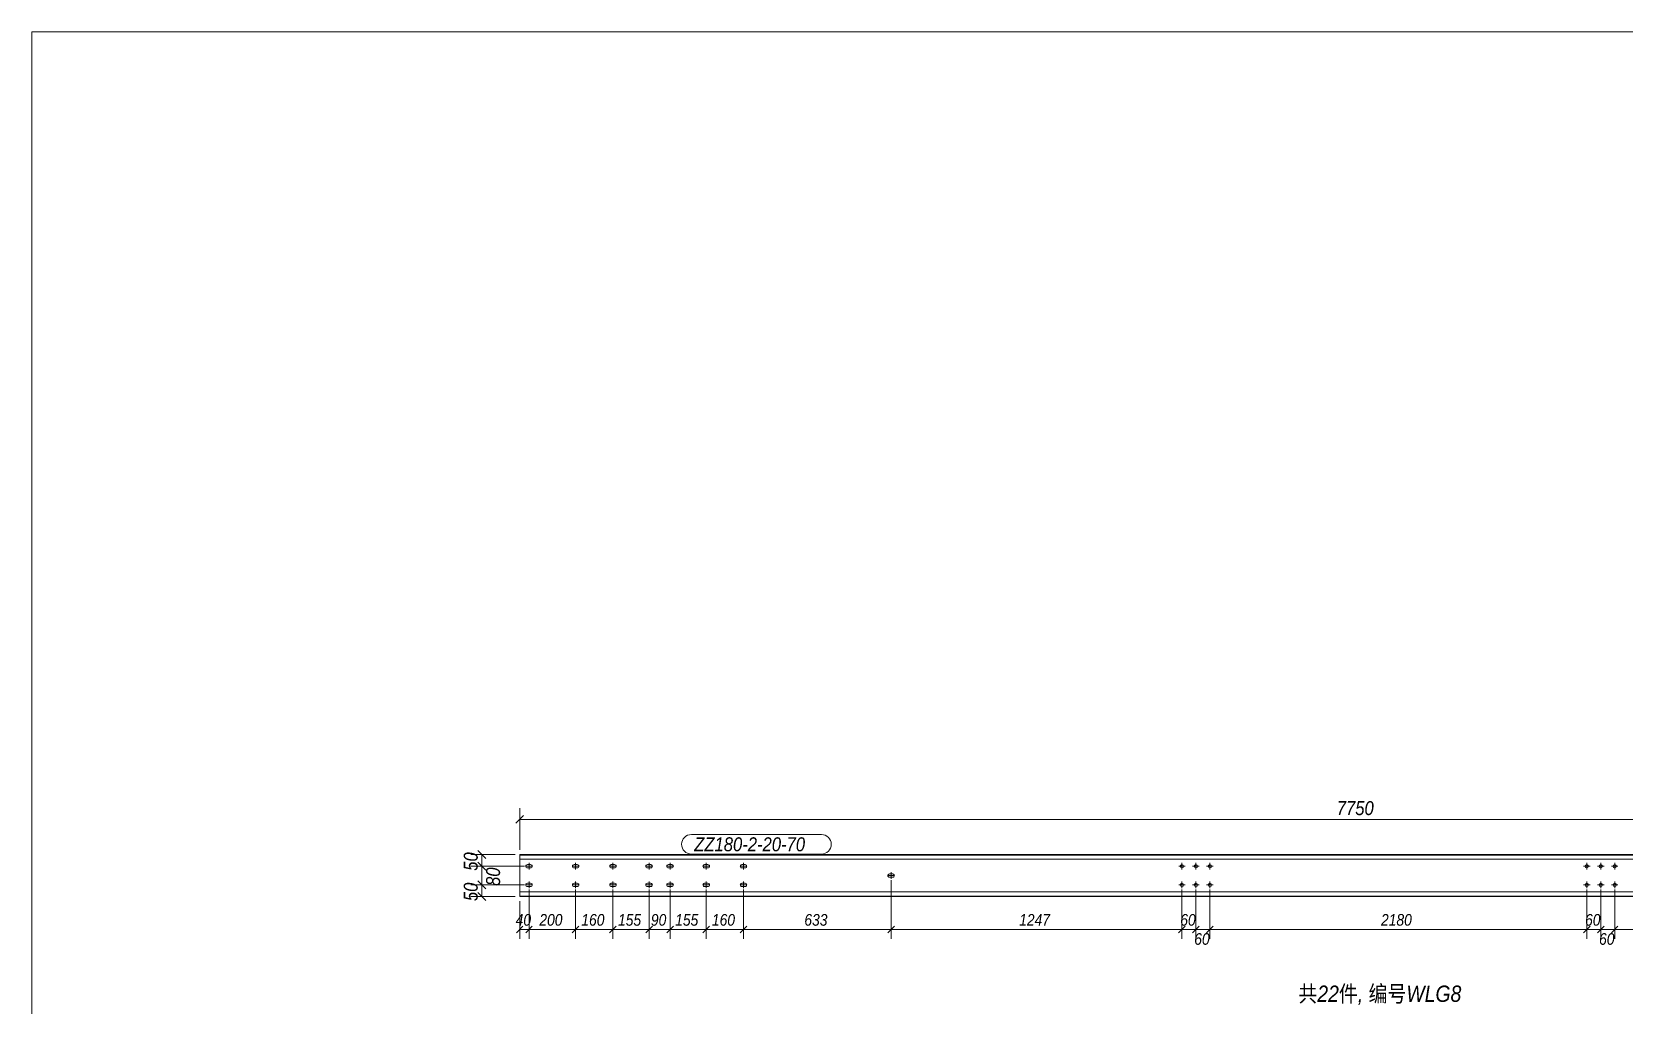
# Model space of a CAD drawing. Extents: x 857 to 4439, y -1249 to 4637.
# Drawn here: x 3854.8 to 4196.2, y 4428.6 to 4637.2 of the extents above; entities that cross this region are included whole.
import ezdxf

# ---------------------------------------------------------------- set-up
doc = ezdxf.new("R2010")
doc.units = 0
doc.header["$LTSCALE"] = 1000
doc.header["$MEASUREMENT"] = 0
doc.linetypes.add('XKITLINE00', pattern=[0])
doc.linetypes.add('XKITLINE02', pattern=[4, 2, -2])
for name, color, linetype, lineweight in [('Bolt', 7, 'Continuous', 0), ('DrawingSheet', 5, 'Continuous', 0), ('OtherObjectType', 1, 'Continuous', 0), ('Part', 2, 'Continuous', 0), ('PartMark', 3, 'Continuous', 0), ('Z-DIMENSIONS', 1, 'Continuous', 0)]:
    doc.layers.add(name, color=color, linetype=linetype, lineweight=lineweight)
doc.styles.add('Arial Italic', font='ariali.ttf')

# ---------------------------------------------------------------- blocks, each defined once
blk = doc.blocks.new('屋面檩条B区高跨二')
at = {"layer": 'Bolt', "color": 3, "linetype": 'XKITLINE00', "lineweight": 0}
for p, q in [((110.9, 236.15), (110.92, 236.28)), ((110.92, 236.02), (110.9, 236.15)), ((110.9, 236.15), (110.9, 236.15)), ((112.3, 236.15), (110.9, 236.15)), ((110.92, 236.28), (111, 236.4)), ((111, 235.9), (110.92, 236.02)), ((111, 236.4), (111.11, 236.47)), ((111.11, 235.83), (111, 235.9)), ((111.11, 236.47), (111.25, 236.5)), ((111.25, 235.8), (111.11, 235.83)), ((111.25, 236.5), (111.95, 236.5)), ((111.95, 235.8), (111.25, 235.8)), ((111.6, 235.45), (111.6, 236.85)), ((111.95, 236.5), (112.08, 236.47)), ((112.08, 235.83), (111.95, 235.8)), ((112.08, 236.47), (112.2, 236.4)), ((112.2, 235.9), (112.08, 235.83)), ((112.2, 236.4), (112.27, 236.28)), ((112.27, 236.02), (112.2, 235.9)), ((112.27, 236.28), (112.3, 236.15)), ((112.3, 236.15), (112.27, 236.02)), ((112.3, 236.15), (112.3, 236.15)), ((120.9, 236.15), (120.92, 236.28)), ((120.92, 236.02), (120.9, 236.15)), ((120.9, 236.15), (120.9, 236.15)), ((120.9, 236.15), (122.3, 236.15)), ((120.92, 236.28), (121, 236.4)), ((121, 235.9), (120.92, 236.02)), ((121, 236.4), (121.11, 236.47)), ((121.11, 235.83), (121, 235.9)), ((121.11, 236.47), (121.25, 236.5)), ((121.25, 235.8), (121.11, 235.83)), ((121.25, 236.5), (121.95, 236.5)), ((121.95, 235.8), (121.25, 235.8)), ((121.6, 236.85), (121.6, 235.45)), ((121.95, 236.5), (122.08, 236.47)), ((122.08, 235.83), (121.95, 235.8)), ((122.08, 236.47), (122.2, 236.4)), ((122.2, 235.9), (122.08, 235.83)), ((122.2, 236.4), (122.27, 236.28)), ((122.27, 236.02), (122.2, 235.9)), ((122.27, 236.28), (122.3, 236.15)), ((122.3, 236.15), (122.27, 236.02)), ((122.3, 236.15), (122.3, 236.15)), ((128.9, 236.15), (128.92, 236.28)), ((128.92, 236.02), (128.9, 236.15)), ((128.9, 236.15), (128.9, 236.15)), ((128.9, 236.15), (130.3, 236.15)), ((128.92, 236.28), (129, 236.4)), ((129, 235.9), (128.92, 236.02)), ((129, 236.4), (129.11, 236.47)), ((129.11, 235.83), (129, 235.9)), ((129.11, 236.47), (129.25, 236.5)), ((129.25, 235.8), (129.11, 235.83)), ((129.25, 236.5), (129.95, 236.5)), ((129.95, 235.8), (129.25, 235.8)), ((129.6, 236.85), (129.6, 235.45)), ((129.95, 236.5), (130.08, 236.47)), ((130.08, 235.83), (129.95, 235.8)), ((130.08, 236.47), (130.2, 236.4)), ((130.2, 235.9), (130.08, 235.83)), ((130.2, 236.4), (130.27, 236.28)), ((130.27, 236.02), (130.2, 235.9)), ((130.27, 236.28), (130.3, 236.15)), ((130.3, 236.15), (130.27, 236.02)), ((130.3, 236.15), (130.3, 236.15)), ((136.65, 236.15), (136.67, 236.28)), ((136.67, 236.02), (136.65, 236.15)), ((136.65, 236.15), (136.65, 236.15)), ((138.05, 236.15), (136.65, 236.15)), ((136.67, 236.28), (136.75, 236.4)), ((136.75, 235.9), (136.67, 236.02)), ((136.75, 236.4), (136.86, 236.47)), ((136.86, 235.83), (136.75, 235.9)), ((136.86, 236.47), (137, 236.5)), ((137, 235.8), (136.86, 235.83)), ((137, 236.5), (137.7, 236.5)), ((137.7, 235.8), (137, 235.8)), ((137.35, 235.45), (137.35, 236.85)), ((137.7, 236.5), (137.83, 236.47)), ((137.83, 235.83), (137.7, 235.8)), ((137.83, 236.47), (137.95, 236.4)), ((137.95, 235.9), (137.83, 235.83)), ((137.95, 236.4), (138.02, 236.28)), ((138.02, 236.02), (137.95, 235.9)), ((138.02, 236.28), (138.05, 236.15)), ((138.05, 236.15), (138.02, 236.02)), ((138.05, 236.15), (138.05, 236.15)), ((141.15, 236.15), (141.17, 236.28)), ((141.17, 236.02), (141.15, 236.15)), ((141.15, 236.15), (141.15, 236.15)), ((142.55, 236.15), (141.15, 236.15)), ((141.17, 236.28), (141.25, 236.4)), ((141.25, 235.9), (141.17, 236.02)), ((141.25, 236.4), (141.36, 236.47)), ((141.36, 235.83), (141.25, 235.9)), ((141.36, 236.47), (141.5, 236.5)), ((141.5, 235.8), (141.36, 235.83)), ((141.5, 236.5), (142.2, 236.5)), ((142.2, 235.8), (141.5, 235.8)), ((141.85, 235.45), (141.85, 236.85)), ((142.2, 236.5), (142.33, 236.47)), ((142.33, 235.83), (142.2, 235.8)), ((142.33, 236.47), (142.45, 236.4)), ((142.45, 235.9), (142.33, 235.83)), ((142.45, 236.4), (142.52, 236.28)), ((142.52, 236.02), (142.45, 235.9)), ((142.52, 236.28), (142.55, 236.15)), ((142.55, 236.15), (142.52, 236.02)), ((142.55, 236.15), (142.55, 236.15)), ((148.9, 236.15), (148.92, 236.28)), ((148.92, 236.02), (148.9, 236.15)), ((148.9, 236.15), (148.9, 236.15)), ((148.9, 236.15), (150.3, 236.15)), ((148.92, 236.28), (149, 236.4)), ((149, 235.9), (148.92, 236.02)), ((149, 236.4), (149.11, 236.47)), ((149.11, 235.83), (149, 235.9)), ((149.11, 236.47), (149.25, 236.5)), ((149.25, 235.8), (149.11, 235.83)), ((149.25, 236.5), (149.95, 236.5)), ((149.95, 235.8), (149.25, 235.8)), ((149.6, 236.85), (149.6, 235.45)), ((149.95, 236.5), (150.08, 236.47)), ((150.08, 235.83), (149.95, 235.8)), ((150.08, 236.47), (150.2, 236.4)), ((150.2, 235.9), (150.08, 235.83)), ((150.2, 236.4), (150.27, 236.28)), ((150.27, 236.02), (150.2, 235.9)), ((150.27, 236.28), (150.3, 236.15)), ((150.3, 236.15), (150.27, 236.02)), ((150.3, 236.15), (150.3, 236.15)), ((156.9, 236.15), (156.92, 236.28)), ((156.92, 236.02), (156.9, 236.15)), ((156.9, 236.15), (156.9, 236.15)), ((158.3, 236.15), (156.9, 236.15)), ((156.92, 236.28), (157, 236.4)), ((157, 235.9), (156.92, 236.02)), ((157, 236.4), (157.11, 236.47)), ((157.11, 235.83), (157, 235.9)), ((157.11, 236.47), (157.25, 236.5)), ((157.25, 235.8), (157.11, 235.83)), ((157.25, 236.5), (157.95, 236.5)), ((157.95, 235.8), (157.25, 235.8)), ((157.6, 235.45), (157.6, 236.85)), ((157.95, 236.5), (158.08, 236.47)), ((158.08, 235.83), (157.95, 235.8)), ((158.08, 236.47), (158.2, 236.4)), ((158.2, 235.9), (158.08, 235.83)), ((158.2, 236.4), (158.27, 236.28)), ((158.27, 236.02), (158.2, 235.9)), ((158.27, 236.28), (158.3, 236.15)), ((158.3, 236.15), (158.27, 236.02)), ((158.3, 236.15), (158.3, 236.15)), ((250.9, 236.15), (252.3, 236.15)), ((251.6, 235.45), (251.6, 236.85)), ((253.9, 236.15), (255.3, 236.15)), ((254.6, 235.45), (254.6, 236.85)), ((256.9, 236.15), (258.3, 236.15)), ((257.6, 235.45), (257.6, 236.85)), ((337.7, 236.15), (339.1, 236.15)), ((338.4, 235.45), (338.4, 236.85)), ((340.7, 236.15), (342.1, 236.15)), ((341.4, 235.45), (341.4, 236.85)), ((343.7, 236.15), (345.1, 236.15)), ((344.4, 235.45), (344.4, 236.85)), ((110.9, 232.15), (110.92, 232.28)), ((110.92, 232.28), (111, 232.4)), ((111, 232.4), (111.11, 232.47)), ((111.11, 232.47), (111.25, 232.5)), ((111.25, 232.5), (111.95, 232.5)), ((111.6, 231.45), (111.6, 232.85)), ((111.95, 232.5), (112.08, 232.47)), ((112.08, 232.47), (112.2, 232.4)), ((112.2, 232.4), (112.27, 232.28)), ((112.27, 232.28), (112.3, 232.15)), ((120.9, 232.15), (120.92, 232.28)), ((120.92, 232.28), (121, 232.4)), ((121, 232.4), (121.11, 232.47)), ((121.11, 232.47), (121.25, 232.5)), ((121.25, 232.5), (121.95, 232.5)), ((121.6, 232.85), (121.6, 231.45)), ((121.95, 232.5), (122.08, 232.47)), ((122.08, 232.47), (122.2, 232.4)), ((122.2, 232.4), (122.27, 232.28)), ((122.27, 232.28), (122.3, 232.15)), ((128.9, 232.15), (128.92, 232.28)), ((128.92, 232.28), (129, 232.4)), ((129, 232.4), (129.11, 232.47)), ((129.11, 232.47), (129.25, 232.5)), ((129.25, 232.5), (129.95, 232.5)), ((129.6, 232.85), (129.6, 231.45)), ((129.95, 232.5), (130.08, 232.47)), ((130.08, 232.47), (130.2, 232.4)), ((130.2, 232.4), (130.27, 232.28)), ((130.27, 232.28), (130.3, 232.15)), ((136.65, 232.15), (136.67, 232.28)), ((136.67, 232.28), (136.75, 232.4)), ((136.75, 232.4), (136.86, 232.47)), ((136.86, 232.47), (137, 232.5)), ((137, 232.5), (137.7, 232.5)), ((137.35, 231.45), (137.35, 232.85)), ((137.7, 232.5), (137.83, 232.47)), ((137.83, 232.47), (137.95, 232.4)), ((137.95, 232.4), (138.02, 232.28)), ((138.02, 232.28), (138.05, 232.15)), ((141.15, 232.15), (141.17, 232.28)), ((141.17, 232.28), (141.25, 232.4)), ((141.25, 232.4), (141.36, 232.47)), ((141.36, 232.47), (141.5, 232.5)), ((141.5, 232.5), (142.2, 232.5)), ((141.85, 231.45), (141.85, 232.85)), ((142.2, 232.5), (142.33, 232.47)), ((142.33, 232.47), (142.45, 232.4)), ((142.45, 232.4), (142.52, 232.28)), ((142.52, 232.28), (142.55, 232.15)), ((148.9, 232.15), (148.92, 232.28)), ((148.92, 232.28), (149, 232.4)), ((149, 232.4), (149.11, 232.47)), ((149.11, 232.47), (149.25, 232.5)), ((149.25, 232.5), (149.95, 232.5)), ((149.6, 232.85), (149.6, 231.45)), ((149.95, 232.5), (150.08, 232.47)), ((150.08, 232.47), (150.2, 232.4)), ((150.2, 232.4), (150.27, 232.28)), ((150.27, 232.28), (150.3, 232.15)), ((156.9, 232.15), (156.92, 232.28)), ((156.92, 232.28), (157, 232.4)), ((157, 232.4), (157.11, 232.47)), ((157.11, 232.47), (157.25, 232.5)), ((157.25, 232.5), (157.95, 232.5)), ((157.6, 231.45), (157.6, 232.85)), ((157.95, 232.5), (158.08, 232.47)), ((158.08, 232.47), (158.2, 232.4)), ((158.2, 232.4), (158.27, 232.28)), ((158.27, 232.28), (158.3, 232.15)), ((188.55, 234.15), (188.57, 234.28)), ((188.57, 234.02), (188.55, 234.15)), ((188.55, 234.15), (188.55, 234.15)), ((189.95, 234.15), (188.55, 234.15)), ((188.57, 234.28), (188.65, 234.4)), ((188.65, 233.9), (188.57, 234.02)), ((188.65, 234.4), (188.76, 234.47)), ((188.76, 233.83), (188.65, 233.9)), ((188.76, 234.47), (188.9, 234.5)), ((188.9, 233.8), (188.76, 233.83)), ((188.9, 234.5), (189.6, 234.5)), ((189.6, 233.8), (188.9, 233.8)), ((189.25, 233.45), (189.25, 234.85)), ((189.6, 234.5), (189.73, 234.47)), ((189.73, 233.83), (189.6, 233.8)), ((189.73, 234.47), (189.85, 234.4)), ((189.85, 233.9), (189.73, 233.83)), ((189.85, 234.4), (189.92, 234.28)), ((189.92, 234.02), (189.85, 233.9)), ((189.92, 234.28), (189.95, 234.15)), ((189.95, 234.15), (189.92, 234.02)), ((189.95, 234.15), (189.95, 234.15)), ((251.6, 231.45), (251.6, 232.85)), ((254.6, 231.45), (254.6, 232.85)), ((257.6, 231.45), (257.6, 232.85)), ((338.4, 231.45), (338.4, 232.85)), ((341.4, 231.45), (341.4, 232.85)), ((344.4, 231.45), (344.4, 232.85)), ((110.92, 232.02), (110.9, 232.15)), ((110.9, 232.15), (110.9, 232.15)), ((112.3, 232.15), (110.9, 232.15)), ((111, 231.9), (110.92, 232.02)), ((111.11, 231.83), (111, 231.9)), ((111.25, 231.8), (111.11, 231.83)), ((111.95, 231.8), (111.25, 231.8)), ((112.08, 231.83), (111.95, 231.8)), ((112.2, 231.9), (112.08, 231.83)), ((112.27, 232.02), (112.2, 231.9)), ((112.3, 232.15), (112.27, 232.02)), ((112.3, 232.15), (112.3, 232.15)), ((120.92, 232.02), (120.9, 232.15)), ((120.9, 232.15), (120.9, 232.15)), ((120.9, 232.15), (122.3, 232.15)), ((121, 231.9), (120.92, 232.02)), ((121.11, 231.83), (121, 231.9)), ((121.25, 231.8), (121.11, 231.83)), ((121.95, 231.8), (121.25, 231.8)), ((122.08, 231.83), (121.95, 231.8)), ((122.2, 231.9), (122.08, 231.83)), ((122.27, 232.02), (122.2, 231.9)), ((122.3, 232.15), (122.27, 232.02)), ((122.3, 232.15), (122.3, 232.15)), ((128.92, 232.02), (128.9, 232.15)), ((128.9, 232.15), (128.9, 232.15)), ((128.9, 232.15), (130.3, 232.15)), ((129, 231.9), (128.92, 232.02)), ((129.11, 231.83), (129, 231.9)), ((129.25, 231.8), (129.11, 231.83)), ((129.95, 231.8), (129.25, 231.8)), ((130.08, 231.83), (129.95, 231.8)), ((130.2, 231.9), (130.08, 231.83)), ((130.27, 232.02), (130.2, 231.9)), ((130.3, 232.15), (130.27, 232.02)), ((130.3, 232.15), (130.3, 232.15)), ((136.67, 232.02), (136.65, 232.15)), ((136.65, 232.15), (136.65, 232.15)), ((138.05, 232.15), (136.65, 232.15)), ((136.75, 231.9), (136.67, 232.02)), ((136.86, 231.83), (136.75, 231.9)), ((137, 231.8), (136.86, 231.83)), ((137.7, 231.8), (137, 231.8)), ((137.83, 231.83), (137.7, 231.8)), ((137.95, 231.9), (137.83, 231.83)), ((138.02, 232.02), (137.95, 231.9)), ((138.05, 232.15), (138.02, 232.02)), ((138.05, 232.15), (138.05, 232.15)), ((141.17, 232.02), (141.15, 232.15)), ((141.15, 232.15), (141.15, 232.15)), ((142.55, 232.15), (141.15, 232.15)), ((141.25, 231.9), (141.17, 232.02)), ((141.36, 231.83), (141.25, 231.9)), ((141.5, 231.8), (141.36, 231.83)), ((142.2, 231.8), (141.5, 231.8)), ((142.33, 231.83), (142.2, 231.8)), ((142.45, 231.9), (142.33, 231.83)), ((142.52, 232.02), (142.45, 231.9)), ((142.55, 232.15), (142.52, 232.02)), ((142.55, 232.15), (142.55, 232.15)), ((148.92, 232.02), (148.9, 232.15)), ((148.9, 232.15), (148.9, 232.15)), ((148.9, 232.15), (150.3, 232.15)), ((149, 231.9), (148.92, 232.02)), ((149.11, 231.83), (149, 231.9)), ((149.25, 231.8), (149.11, 231.83)), ((149.95, 231.8), (149.25, 231.8)), ((150.08, 231.83), (149.95, 231.8)), ((150.2, 231.9), (150.08, 231.83)), ((150.27, 232.02), (150.2, 231.9)), ((150.3, 232.15), (150.27, 232.02)), ((150.3, 232.15), (150.3, 232.15)), ((156.92, 232.02), (156.9, 232.15)), ((156.9, 232.15), (156.9, 232.15)), ((158.3, 232.15), (156.9, 232.15)), ((157, 231.9), (156.92, 232.02)), ((157.11, 231.83), (157, 231.9)), ((157.25, 231.8), (157.11, 231.83)), ((157.95, 231.8), (157.25, 231.8)), ((158.08, 231.83), (157.95, 231.8)), ((158.2, 231.9), (158.08, 231.83)), ((158.27, 232.02), (158.2, 231.9)), ((158.3, 232.15), (158.27, 232.02)), ((158.3, 232.15), (158.3, 232.15)), ((250.9, 232.15), (252.3, 232.15)), ((253.9, 232.15), (255.3, 232.15)), ((256.9, 232.15), (258.3, 232.15)), ((337.7, 232.15), (339.1, 232.15)), ((340.7, 232.15), (342.1, 232.15)), ((343.7, 232.15), (345.1, 232.15))]:
    blk.add_line(p, q, dxfattribs=at)
for centre in [(251.6, 236.15), (254.6, 236.15), (257.6, 236.15), (338.4, 236.15), (341.4, 236.15), (344.4, 236.15), (251.6, 232.15), (254.6, 232.15), (257.6, 232.15), (338.4, 232.15), (341.4, 232.15), (344.4, 232.15)]:
    blk.add_circle(centre, 0.35, dxfattribs=at)
at = {"layer": 'DrawingSheet', "color": 5, "linetype": 'XKITLINE00', "lineweight": 0}
for p, q in [((589, 415), (5, 415)), ((5, 415), (5, 5))]:
    blk.add_line(p, q, dxfattribs=at)
at = {"layer": 'Part', "color": 2, "linetype": 'XKITLINE00', "lineweight": 0}
for p, q in [((297.95, 238.65), (109.6, 238.65)), ((109.6, 229.65), (109.6, 238.65)), ((468.9, 238.65), (298.05, 238.65)), ((297.95, 230.65), (109.6, 230.65)), ((297.95, 229.65), (109.6, 229.65)), ((468.9, 230.65), (298.05, 230.65)), ((468.9, 229.65), (298.05, 229.65))]:
    blk.add_line(p, q, dxfattribs=at)
at = {"layer": 'Part', "color": 7, "linetype": 'XKITLINE02', "lineweight": 0}
for p, q in [((297.95, 238.55), (109.6, 238.55)), ((297.95, 237.65), (109.6, 237.65)), ((468.9, 238.55), (298.05, 238.55)), ((468.9, 237.65), (298.05, 237.65)), ((297.95, 229.75), (109.6, 229.75)), ((468.9, 229.75), (298.05, 229.75))]:
    blk.add_line(p, q, dxfattribs=at)
at = {"layer": 'PartMark', "color": 1, "linetype": 'XKITLINE00', "lineweight": 0}
for p, q in [((146.43, 242.95), (174.32, 242.95)), ((146.43, 238.75), (174.32, 238.75))]:
    blk.add_line(p, q, dxfattribs=at)
for centre, start, end in [((146.43, 240.85), 90, 270), ((174.32, 240.85), 270, 90)]:
    blk.add_arc(centre, 2.1, start, end, dxfattribs=at)
at = {"layer": 'Z-DIMENSIONS', "color": 4, "linetype": 'XKITLINE00', "lineweight": 0}
for p, q in [((110.45, 247.05), (108.75, 245.35)), ((109.6, 239.65), (109.6, 248.6)), ((109.6, 246.2), (468.9, 246.2)), ((100.65, 239.5), (102.35, 237.8)), ((108.6, 238.65), (99.1, 238.65)), ((110.6, 236.15), (99.1, 236.15)), ((110.6, 236.15), (99.1, 236.15)), ((100.65, 237), (102.35, 235.3)), ((100.65, 237), (102.35, 235.3)), ((101.5, 236.15), (101.5, 238.65)), ((101.5, 232.15), (101.5, 236.15)), ((100.65, 233), (102.35, 231.3)), ((100.65, 233), (102.35, 231.3)), ((189.25, 233.15), (189.25, 220.6)), ((189.25, 233.15), (189.25, 220.6)), ((110.6, 232.15), (99.1, 232.15)), ((110.6, 232.15), (99.1, 232.15)), ((108.6, 229.65), (99.1, 229.65)), ((100.65, 230.5), (102.35, 228.8)), ((101.5, 229.65), (101.5, 232.15)), ((111.6, 231.15), (111.6, 220.6)), ((111.6, 231.15), (111.6, 220.6)), ((121.6, 231.15), (121.6, 220.6)), ((121.6, 231.15), (121.6, 220.6)), ((129.6, 231.15), (129.6, 220.6)), ((129.6, 231.15), (129.6, 220.6)), ((137.35, 231.15), (137.35, 220.6)), ((137.35, 231.15), (137.35, 220.6)), ((141.85, 231.15), (141.85, 220.6)), ((141.85, 231.15), (141.85, 220.6)), ((149.6, 231.15), (149.6, 220.6)), ((149.6, 231.15), (149.6, 220.6)), ((157.6, 231.15), (157.6, 220.6)), ((157.6, 231.15), (157.6, 220.6)), ((251.6, 231.15), (251.6, 220.6)), ((251.6, 231.15), (251.6, 220.6)), ((254.6, 231.15), (254.6, 220.6)), ((254.6, 231.15), (254.6, 220.55)), ((257.6, 231.15), (257.6, 220.55)), ((257.6, 231.15), (257.6, 220.6)), ((338.4, 231.15), (338.4, 220.6)), ((338.4, 231.15), (338.4, 220.6)), ((341.4, 231.15), (341.4, 220.6)), ((341.4, 231.15), (341.4, 220.55)), ((344.4, 231.15), (344.4, 220.55)), ((344.4, 231.15), (344.4, 220.6)), ((109.6, 228.65), (109.6, 220.6)), ((110.3, 223.3), (108.89, 221.89)), ((109.6, 222.6), (111.6, 222.6)), ((112.3, 223.3), (110.89, 221.89)), ((112.3, 223.3), (110.89, 221.89)), ((111.6, 222.6), (121.6, 222.6)), ((122.3, 223.3), (120.89, 221.89)), ((122.3, 223.3), (120.89, 221.89)), ((121.6, 222.6), (129.6, 222.6)), ((130.3, 223.3), (128.89, 221.89)), ((130.3, 223.3), (128.89, 221.89)), ((129.6, 222.6), (137.35, 222.6)), ((138.05, 223.3), (136.64, 221.89)), ((138.05, 223.3), (136.64, 221.89)), ((137.35, 222.6), (141.85, 222.6)), ((142.55, 223.3), (141.14, 221.89)), ((142.55, 223.3), (141.14, 221.89)), ((141.85, 222.6), (149.6, 222.6)), ((150.3, 223.3), (148.89, 221.89)), ((150.3, 223.3), (148.89, 221.89)), ((149.6, 222.6), (157.6, 222.6)), ((158.3, 223.3), (156.89, 221.89)), ((158.3, 223.3), (156.89, 221.89)), ((157.6, 222.6), (189.25, 222.6)), ((189.95, 223.3), (188.54, 221.89)), ((189.95, 223.3), (188.54, 221.89)), ((189.25, 222.6), (251.6, 222.6)), ((252.3, 223.3), (250.89, 221.89)), ((252.3, 223.3), (250.89, 221.89)), ((251.6, 222.6), (254.6, 222.6)), ((255.3, 223.3), (253.89, 221.89)), ((255.3, 223.3), (253.89, 221.89)), ((254.6, 222.6), (257.6, 222.6)), ((258.3, 223.3), (256.89, 221.89)), ((258.3, 223.3), (256.89, 221.89)), ((257.6, 222.6), (338.4, 222.6)), ((339.1, 223.3), (337.69, 221.89)), ((339.1, 223.3), (337.69, 221.89)), ((338.4, 222.6), (341.4, 222.6)), ((342.1, 223.3), (340.69, 221.89)), ((342.1, 223.3), (340.69, 221.89)), ((341.4, 222.6), (344.4, 222.6)), ((345.1, 223.3), (343.69, 221.89)), ((345.1, 223.3), (343.69, 221.89)), ((344.4, 222.6), (406.75, 222.6))]:
    blk.add_line(p, q, dxfattribs=at)
at = {"layer": 'Z-DIMENSIONS', "color": 3}
for p in [(109.6, 246.2), (101.5, 238.65), (101.5, 236.15), (101.5, 236.15), (101.5, 232.15), (101.5, 232.15), (101.5, 229.65), (109.6, 222.6), (111.6, 222.6), (111.6, 222.6), (121.6, 222.6), (121.6, 222.6), (129.6, 222.6), (129.6, 222.6), (137.35, 222.6), (137.35, 222.6), (141.85, 222.6), (141.85, 222.6), (149.6, 222.6), (149.6, 222.6), (157.6, 222.6), (157.6, 222.6), (189.25, 222.6), (189.25, 222.6), (251.6, 222.6), (251.6, 222.6), (254.6, 222.6), (254.6, 222.6), (257.6, 222.6), (257.6, 222.6), (338.4, 222.6), (338.4, 222.6), (341.4, 222.6), (341.4, 222.6), (344.4, 222.6), (344.4, 222.6)]:
    blk.add_point(p, dxfattribs=at)
at = {"layer": 'OtherObjectType', "color": 1, "style": 'Arial Italic', "width": 0.85}
blk.add_text('共22件, 编号WLG8', height=3.5, dxfattribs=at).set_placement((276.57, 207.07))
at = {"layer": 'PartMark', "color": 7, "style": 'Arial Italic', "width": 0.85}
blk.add_text('ZZ180-2-20-70', height=3, dxfattribs=at).set_placement((147.03, 239.35))
at = {"layer": 'Z-DIMENSIONS', "color": 3, "style": 'Arial Italic', "width": 0.85}
for s, height, p in [('7750', 3, (284.8, 247.1)), ('40', 2.5, (108.74, 223.4)), ('200', 2.5, (113.82, 223.4)), ('160', 2.5, (122.82, 223.4)), ('155', 2.5, (130.69, 223.4)), ('90', 2.5, (137.74, 223.4)), ('155', 2.5, (142.94, 223.4)), ('160', 2.5, (150.82, 223.4)), ('633', 2.5, (170.64, 223.4)), ('1247', 2.5, (216.71, 223.4)), ('60', 2.5, (251.24, 223.4)), ('2180', 2.5, (294.29, 223.4)), ('60', 2.5, (338.04, 223.4)), ('60', 2.5, (254.24, 219.3)), ('60', 2.5, (341.04, 219.3))]:
    blk.add_text(s, height=height, dxfattribs=at).set_placement(p)
for s, p in [('50', (100.6, 235.17)), ('80', (105.4, 231.92)), ('50', (100.6, 228.67))]:
    blk.add_text(s, height=3, rotation=90.0002, dxfattribs=at).set_placement(p)

msp = doc.modelspace()

# ---------------------------------------------------------------- block references
msp.add_blockref('屋面檩条B区高跨二', (3849.82, 4222.21))

doc.saveas('drawing.dxf')
